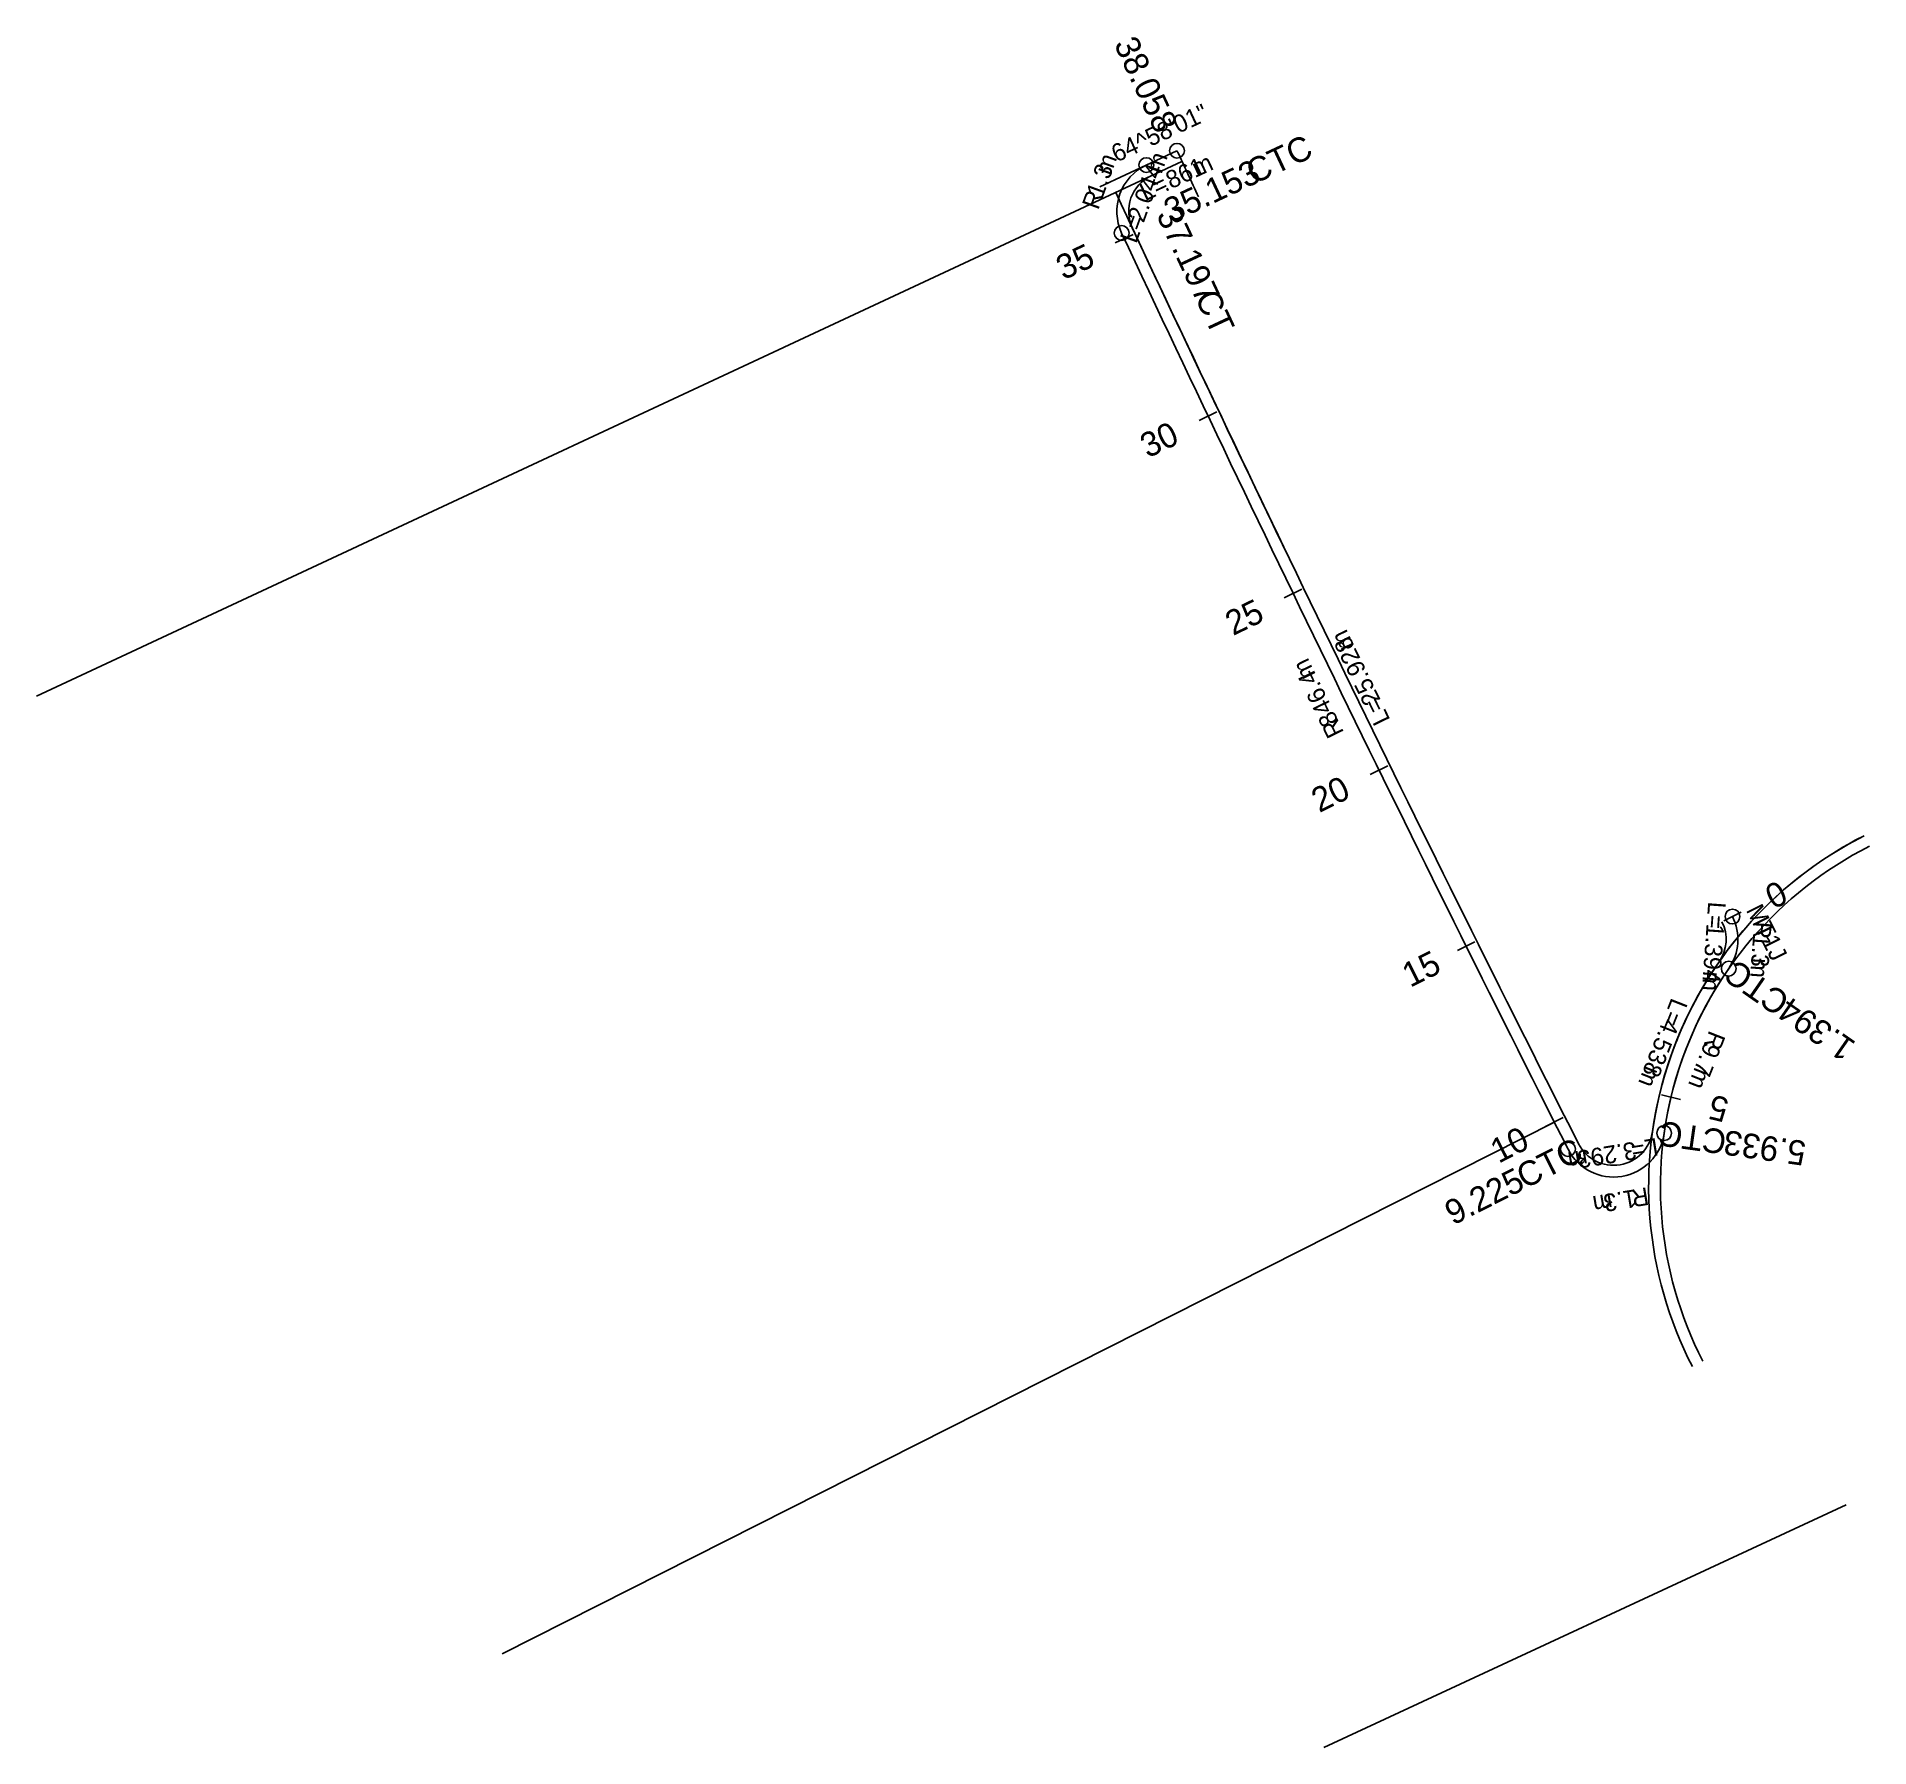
# Model space of a CAD drawing. Extents: x 268812.9 to 268859.5, y 5769238.8 to 5769282.3.
import ezdxf

# ---------------------------------------------------------------- set-up
doc = ezdxf.new("R2010")
doc.units = 0
for name, color, linetype in [('_xref', 7, 'Continuous'), ('CD-EWKS-INTF', 7, 'Continuous'), ('CD-EWKS-LABL', 7, 'Continuous'), ('CD-MISC-MISC', 7, 'Continuous'), ('CD-ROAD-FPTH', 7, 'Continuous'), ('CD-ROAD-SHLD', 7, 'Continuous'), ('CD-ROAD-VRGE', 7, 'Continuous'), ('CD-ROAD-WBEM-LHS', 7, 'Continuous'), ('KERB_LIP', 7, 'Continuous'), ('MISC_DRIVEWAY', 7, 'Continuous'), ('ROAD_SHOULDER_SEALED', 7, 'Continuous')]:
    doc.layers.add(name, color=color, linetype=linetype)

msp = doc.modelspace()

# ---------------------------------------------------------------- linework, layer by layer
at = {"layer": 'CD-EWKS-INTF'}
for p, q in [((268839.935, 5769278.494), (268841.894, 5769279.408)), ((268840.062, 5769278.222), (268842.021, 5769279.137)), ((268841.241, 5769278.773), (268842.021, 5769279.137)), ((268812.88, 5769265.528), (268840.062, 5769278.222)), ((268824.721, 5769241.162), (268851.498, 5769254.691)), ((268858.92, 5769244.956), (268845.631, 5769238.787))]:
    msp.add_line(p, q, dxfattribs=at)
for centre, radius, start, end in [((269606.954, 5769636.37), 844.238, 205.012818, 205.100872), ((268841.664, 5769277.866), 1, 115.0332, 205.101), ((268841.664, 5769277.866), 1, 115.0332, 205.101), ((269606.954, 5769636.37), 846.1, 205.033178, 205.754559), ((269606.954, 5769636.37), 846.1, 205.100976, 206.856107), ((269606.954, 5769636.37), 846.1, 205.100976, 206.856107), ((268863.895, 5769253.06), 10, 116.8759, 207.2872), ((268863.895, 5769253.06), 10, 116.8759, 171.9743), ((268863.895, 5769253.06), 9.7, 116.8759, 207.2872), ((268854.866, 5769259.343), 1.3, 325.1671, 26.625), ((268854.866, 5769259.343), 1, 325.1671, 26.625), ((268854.866, 5769259.343), 1, 325.1671, 26.625), ((268863.895, 5769253.06), 10, 145.1671, 171.9743), ((268863.895, 5769253.06), 10, 145.1671, 171.9743), ((268863.895, 5769253.06), 10, 145.1671, 158.9481), ((268853.003, 5769254.595), 1, 206.8561, 351.9743), ((268853.003, 5769254.595), 1, 206.8561, 351.9743)]:
    msp.add_arc(centre, radius, start, end, dxfattribs=at)
at = {"layer": 'CD-EWKS-LABL'}
msp.add_line((268841.114, 5769279.044), (268841.894, 5769279.409), dxfattribs=at)
for centre, radius, start, end in [((268841.664, 5769277.866), 1.3, 115.0332, 205.101), ((269606.954, 5769636.37), 846.4, 205.100976, 206.856107), ((268854.866, 5769259.343), 1.3, 325.1671, 26.625), ((268863.895, 5769253.06), 9.7, 145.1671, 171.9743), ((268853.003, 5769254.595), 1.3, 206.8561, 351.9743)]:
    msp.add_arc(centre, radius, start, end, dxfattribs=at)
at = {"layer": 'CD-MISC-MISC'}
for centre in [(268841.894, 5769279.409), (268841.114, 5769279.044), (268840.487, 5769277.315), (268856.028, 5769259.925), (268855.933, 5769258.6), (268854.29, 5769254.414), (268851.843, 5769254.008)]:
    msp.add_circle(centre, 0.188, dxfattribs=at)
at = {"layer": 'CD-ROAD-SHLD'}
for p, q in [((268840.778, 5769277.282), (268840.325, 5769277.07)), ((268842.912, 5769272.763), (268842.461, 5769272.548)), ((268845.074, 5769268.256), (268844.624, 5769268.038)), ((268847.262, 5769263.761), (268846.813, 5769263.541)), ((268855.805, 5769259.813), (268856.252, 5769260.037)), ((268849.476, 5769259.28), (268849.028, 5769259.057)), ((268854.222, 5769255.388), (268854.708, 5769255.271)), ((268851.717, 5769254.812), (268851.271, 5769254.586))]:
    msp.add_line(p, q, dxfattribs=at)

# ---------------------------------------------------------------- texts
at = {"layer": '_xref'}
for s, rotation, p in [('2.044', 70.0671, (268841.046, 5769277.556)), ('m', 70.0671, (268841.497, 5769278.8)), ('L=', 70.0671, (268840.855, 5769277.029)), ('m', 115.9785, (268846.412, 5769266.812)), ('25.928', 115.9785, (268847.083, 5769265.434)), ('L=', 115.9785, (268847.329, 5769264.93)), ('L=', 265.896, (268855.412, 5769260.313)), ('1.394', 265.896, (268855.372, 5769259.753)), ('m', 265.896, (268855.285, 5769258.546)), ('L=', 248.5707, (268854.48, 5769257.878)), ('4.538', 248.5707, (268854.275, 5769257.356)), ('m', 248.5707, (268853.804, 5769256.157)), ('L=', 189.4152, (268854.094, 5769254.295)), ('m', 189.4152, (268852.306, 5769253.998)), ('3.293', 189.4152, (268853.541, 5769254.203))]:
    msp.add_text(s, height=0.45, rotation=rotation, dxfattribs=at).set_placement(p)
at = {"layer": 'CD-ROAD-FPTH'}
for s, rotation, p in [('38.058', 295.0332, (268840.281, 5769282.125)), ('35', 25.1113, (268839.01, 5769276.109)), ('30', 25.4498, (268841.152, 5769271.579)), ('25', 25.7883, (268843.32, 5769267.061)), ('20', 26.1267, (268845.515, 5769262.557)), ('0', 206.625, (268857.206, 5769260.865)), ('15', 26.4652, (268847.828, 5769258.111)), ('5', 166.4643, (268855.971, 5769255.289)), ('10', 26.8037, (268850.076, 5769253.633))]:
    msp.add_text(s, height=0.625, rotation=rotation, dxfattribs=at).set_placement(p)
at = {"layer": 'CD-ROAD-VRGE'}
for s, rotation, p in [('1.3', 70.0671, (268839.997, 5769278.183)), ('m', 70.0671, (268840.206, 5769278.761)), ('R', 70.0671, (268839.889, 5769277.886)), ('m', 115.9785, (268845.433, 5769266.082)), ('846.4', 115.9785, (268846.012, 5769264.892)), ('R', 115.9785, (268846.15, 5769264.608)), ('1.3', 265.896, (268856.556, 5769259.492)), ('R', 265.896, (268856.579, 5769259.807)), ('m', 265.896, (268856.512, 5769258.88)), ('9.7', 248.5707, (268855.328, 5769256.754)), ('R', 248.5707, (268855.443, 5769257.048)), ('m', 248.5707, (268855.075, 5769256.11)), ('m', 189.4152, (268852.938, 5769252.887)), ('1.3', 189.4152, (268853.544, 5769252.987)), ('R', 189.4152, (268853.855, 5769253.039))]:
    msp.add_text(s, height=0.45, rotation=rotation, dxfattribs=at).set_placement(p)
at = {"layer": 'CD-ROAD-WBEM-LHS'}
for s, rotation, p in [('CTC', 25.101, (268843.847, 5769278.544)), ('35.153', 25.101, (268841.751, 5769277.562)), ('37.197', 295.0332, (268841.359, 5769277.78)), ('CT', 295.0332, (268842.339, 5769275.682)), ('CTC', 145.1671, (268857.529, 5769257.874)), ('1.394', 145.1671, (268859.2, 5769256.711)), ('CTC', 171.9743, (268855.904, 5769254.486)), ('5.933', 171.9743, (268857.927, 5769254.201)), ('CTC', 26.8561, (268850.741, 5769252.984)), ('9.225', 26.8561, (268848.918, 5769252.06))]:
    msp.add_text(s, height=0.625, rotation=rotation, dxfattribs=at).set_placement(p)
at = {"layer": 'KERB_LIP'}
msp.add_text('64^58\'01"', height=0.45, rotation=25.0332, dxfattribs=at).set_placement((268840.358, 5769279.105))
at = {"layer": 'MISC_DRIVEWAY'}
msp.add_text('MT1J', height=0.45, rotation=296.625, dxfattribs=at).set_placement((268856.364, 5769260.093))
at = {"layer": 'ROAD_SHOULDER_SEALED'}
for s, p in [('.861', (268841.592, 5769278.357)), ('m', (268842.403, 5769278.736)), ('L=', (268841.084, 5769278.12))]:
    msp.add_text(s, height=0.45, rotation=25.0332, dxfattribs=at).set_placement(p)

doc.saveas('drawing.dxf')
